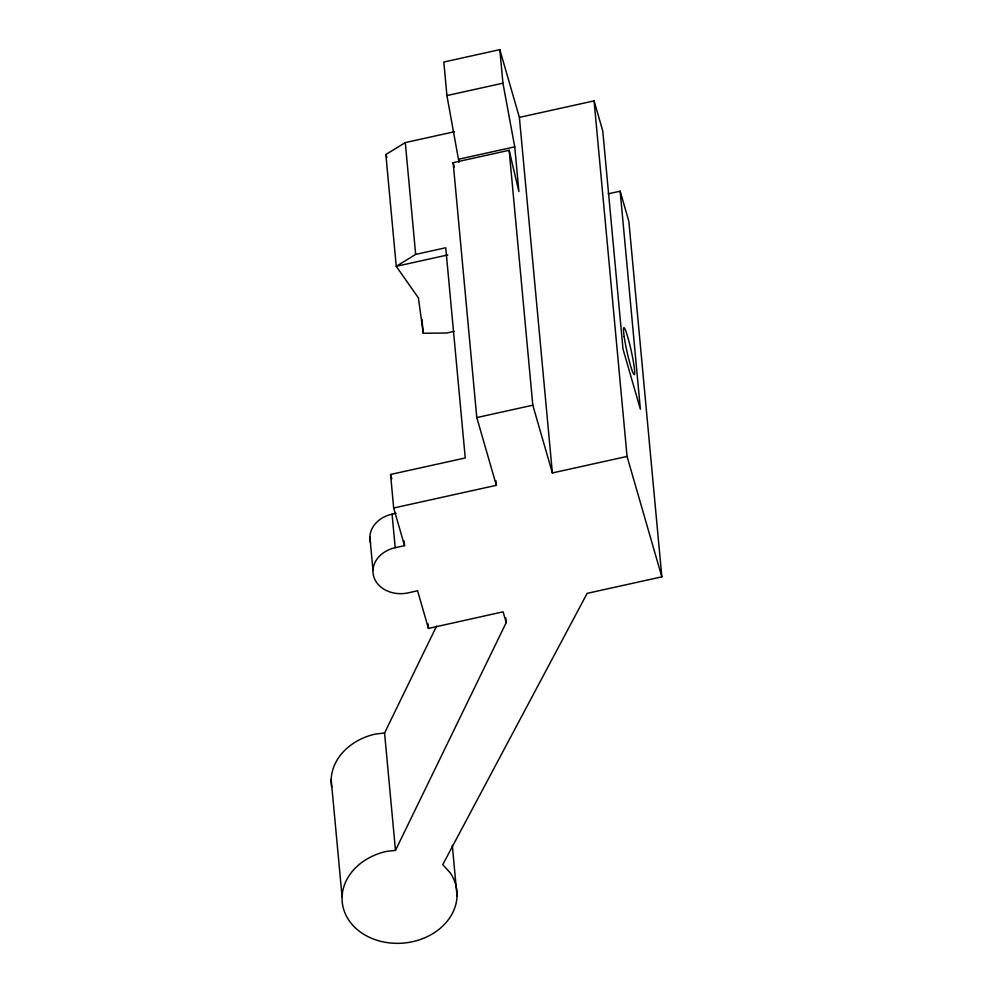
<?xml version="1.0" encoding="UTF-8"?>
<svg xmlns="http://www.w3.org/2000/svg" width="993" height="993" viewBox="0 0 993 993"><rect width="100%" height="100%" fill="white"/><g stroke="black" fill="none" stroke-linecap="round" stroke-linejoin="round"><path stroke-width="1.49" d="M608.212 193.821L620.153 191.19L628.854 221.29L661.835 576.846L587.148 593.342L442.766 864.605L450.288 872.897A57.594 46.708 -5.3 0 1 422.124 938.844A57.594 46.708 -5.3 0 1 344.894 912.803A57.594 46.708 -5.3 0 1 386.513 851.398L395.475 850.393L384.576 733.008L436.585 626.087M395.475 850.393L506.219 622.586L505.797 617.956M454.086 331.377L446.565 333.027L423.241 333.251L418.401 297.875L396.244 266.323L385.867 154.511L405.293 142.595L454.446 131.734M506.219 622.586L503.116 611.837L428.442 628.408L417.581 590.785L408.235 592.846A28.797 23.36 -5.3 0 1 373.716 576.461A28.797 23.36 -5.3 0 1 395.202 547.702L404.536 545.629L393.662 508.006L390.559 474.468L465.245 457.959L445.745 247.753L415.657 254.407L396.244 266.323L447.818 254.928M519.389 117.385L594.075 100.876L627.055 456.432L552.369 472.941L519.389 117.385L499.827 49.65L443.821 62.025L446.924 95.564L459.014 162.306M446.924 95.564L502.942 83.189L499.827 49.65M458.729 159.215L514.746 146.84L502.942 83.189M393.662 508.006L496.351 485.316L476.789 417.581L453.156 162.653L509.161 150.278L518.892 191.562L514.746 146.84M476.789 417.581L532.807 405.206L509.161 150.278M370.6 542.923A28.797 23.36 -5.3 0 1 392.086 514.151L396.095 513.269M384.576 733.008L375.615 734.013A57.594 46.708 -5.3 0 0 331.637 787.064M385.867 154.511L386.922 157.403M594.075 100.876L602.763 130.977L622.996 349.015L640.373 409.215L620.153 191.19M627.055 456.432L661.835 576.846M532.807 405.206L552.369 472.941M390.969 475.908L391.813 478.812M453.156 162.653L454.198 167.085M495.929 480.699L496.351 485.316M421.975 319.535L423.241 333.251M405.293 142.595L415.657 254.407M452.299 845.304L457.041 896.269M428.02 623.84L428.442 628.408M404.114 541.061L404.536 545.629M392.086 514.151L395.202 547.702M369.868 536.865L372.983 570.404M331.166 779.431L342.076 896.816M624.175 336.615A23.993 2.147 77.5 0 0 633.857 374.349A23.993 2.147 77.5 0 0 629.252 342.535A23.993 2.147 77.5 0 0 624.175 336.615"/></g></svg>
